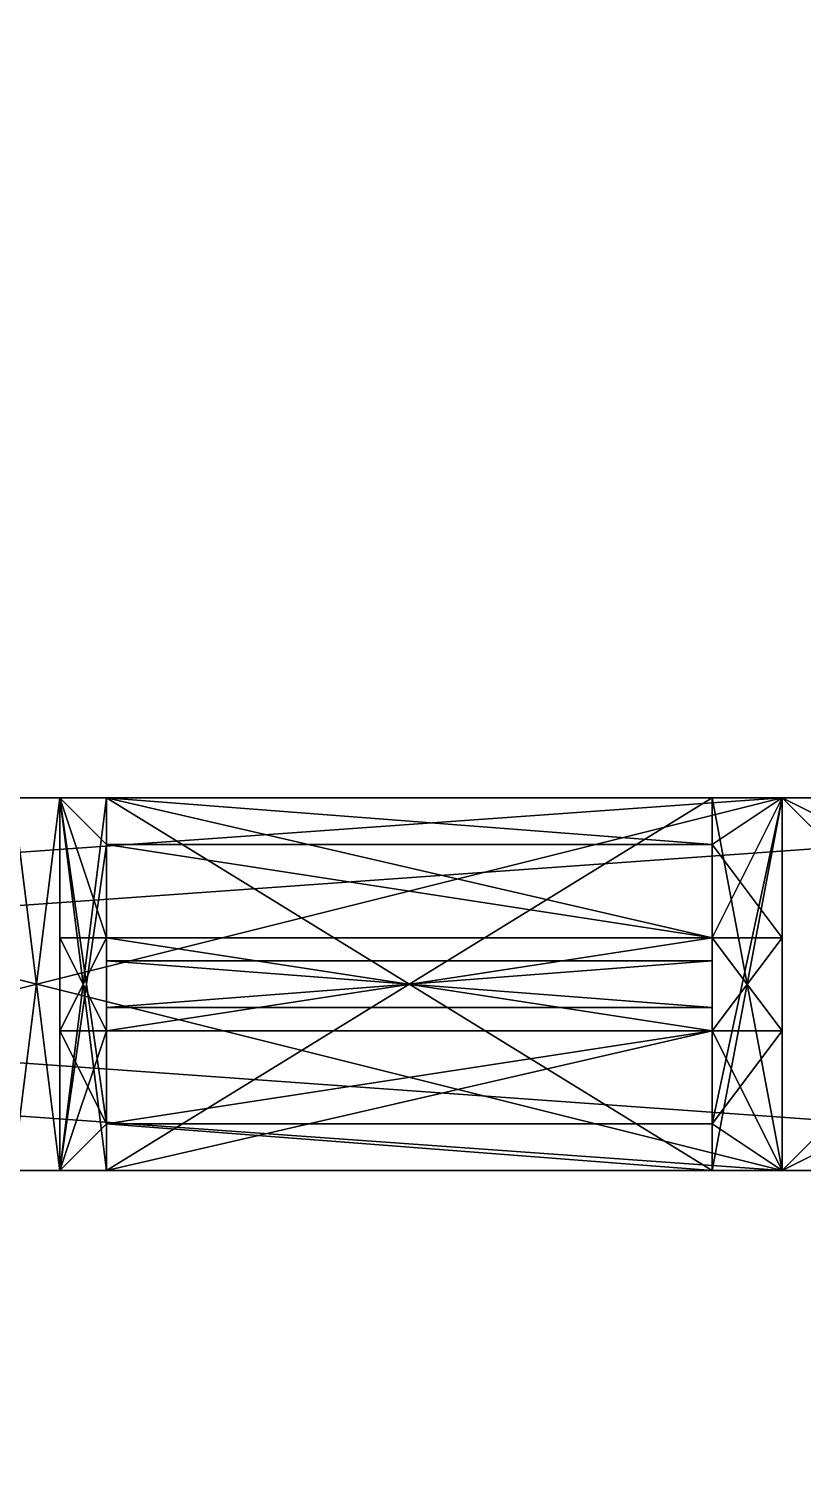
# Model space of a CAD drawing. Extents: x -3136 to 3456, y -896 to 5632.
# Drawn here: x -64.3 to -31.1, y 2019 to 2081 of the extents above; entities that cross this region are included whole.
import ezdxf

# ---------------------------------------------------------------- set-up
doc = ezdxf.new("R2010")
doc.units = 0

msp = doc.modelspace()

# ---------------------------------------------------------------- meshes
at = {"layer": 'OBJECT053', "color": 50}
mesh = msp.add_polyface(dxfattribs=at)
corners = [(-768, 2048, 144), (0, 2048, 144), (0, 0, 144), (-768, 0, 144), (-768, 0, 128), (0, 0, 128), (0, 2048, 128), (-768, 2048, 128)]
mesh.append_faces([[corners[k] for k in face] for face in [(1, 3, 0), (5, 7, 4), (5, 1, 6), (6, 0, 7), (4, 2, 5), (7, 3, 4)]], dxfattribs={"vtx0": -1})
mesh.append_faces([[corners[k] for k in face] for face in [(1, 2, 3), (5, 6, 7), (5, 2, 1), (6, 1, 0), (4, 3, 2), (7, 0, 3)]], dxfattribs={"vtx2": -1})
at = {"layer": 'OBJECT067', "color": 50}
mesh = msp.add_polyface(dxfattribs=at)
corners = [(-2944, -896, 2176), (-2944, 5504, 2176), (3456, 5504, 2176), (3456, -896, 2176), (-2944, 5504, 2048), (-2944, -896, 2048), (3456, -896, 2048), (3456, 5504, 2048)]
mesh.append_faces([[corners[k] for k in face] for face in [(1, 3, 0), (5, 7, 4), (4, 0, 5), (6, 2, 7), (7, 1, 4), (5, 3, 6)]], dxfattribs={"vtx0": -1})
mesh.append_faces([[corners[k] for k in face] for face in [(1, 2, 3), (5, 6, 7), (4, 1, 0), (6, 3, 2), (7, 2, 1), (5, 0, 3)]], dxfattribs={"vtx2": -1})
at = {"layer": 'OBJECT263', "color": 50}
mesh = msp.add_polyface(dxfattribs=at)
corners = [(-768, 1792, 288), (-768, 2048, 288), (0, 2048, 288), (0, 1792, 288), (0, 2048, 272), (-768, 2048, 272), (-768, 1792, 272), (0, 1792, 272)]
mesh.append_faces([[corners[k] for k in face] for face in [(1, 3, 0), (5, 7, 4), (4, 1, 5), (7, 2, 4), (5, 0, 6), (6, 3, 7)]], dxfattribs={"vtx0": -1})
mesh.append_faces([[corners[k] for k in face] for face in [(1, 2, 3), (5, 6, 7), (4, 2, 1), (7, 3, 2), (5, 1, 0), (6, 0, 3)]], dxfattribs={"vtx2": -1})
at = {"layer": 'OBJECT265', "color": 50}
mesh = msp.add_polyface(dxfattribs=at)
corners = [(0, 2048, 288), (-32, 2048, 288), (-32, 2032, 288), (0, 2032, 288), (-224, 2032, 416), (-256, 2032, 416), (-256, 2048, 416), (-224, 2048, 416)]
mesh.append_faces([[corners[k] for k in face] for face in [(1, 3, 0), (5, 7, 4), (0, 6, 1), (2, 4, 3), (7, 3, 4), (5, 1, 6)]], dxfattribs={"vtx0": -1})
mesh.append_faces([[corners[k] for k in face] for face in [(1, 2, 3), (5, 6, 7), (0, 7, 6), (2, 5, 4), (7, 0, 3), (5, 2, 1)]], dxfattribs={"vtx2": -1})
at = {"layer": 'OBJECT283', "color": 50}
mesh = msp.add_polyface(dxfattribs=at)
corners = [(0, 2032, 128), (-32, 2032, 128), (-32, 2048, 128), (0, 2048, 128), (-224, 2048), (-256, 2048), (-256, 2032), (-224, 2032)]
mesh.append_faces([[corners[k] for k in face] for face in [(1, 3, 0), (5, 7, 4), (6, 0, 7), (4, 2, 5), (7, 3, 4), (5, 1, 6)]], dxfattribs={"vtx0": -1})
mesh.append_faces([[corners[k] for k in face] for face in [(1, 2, 3), (5, 6, 7), (6, 1, 0), (4, 3, 2), (7, 0, 3), (5, 2, 1)]], dxfattribs={"vtx2": -1})
at = {"layer": 'OBJECT293', "color": 50}
mesh = msp.add_polyface(dxfattribs=at)
corners = [(-2048, 0, 432), (-2048, 1824, 432), (-1824, 2048, 432), (-224, 2048, 432), (0, 1824, 432), (0, 0, 432), (-2048, 1824, 416), (-2048, 0, 416), (0, 0, 416), (0, 1824, 416), (-224, 2048, 416), (-1824, 2048, 416)]
mesh.append_faces([[corners[k] for k in face] for face in [(1, 5, 0), (7, 11, 6), (6, 0, 7), (8, 4, 9), (10, 2, 11), (7, 5, 8), (9, 3, 10), (11, 1, 6)]], dxfattribs={"vtx0": -1})
mesh.append_faces([[corners[k] for k in face] for face in [(1, 3, 4), (1, 4, 5), (7, 9, 10), (7, 10, 11)]], dxfattribs={"vtx0": -1, "vtx2": -1})
mesh.append_faces([[corners[k] for k in face] for face in [(1, 2, 3), (7, 8, 9), (6, 1, 0), (8, 5, 4), (10, 3, 2), (7, 0, 5), (9, 4, 3), (11, 2, 1)]], dxfattribs={"vtx2": -1})
at = {"layer": 'OBJECT295', "color": 50}
mesh = msp.add_polyface(dxfattribs=at)
corners = [(0, 2048), (-2048, 2048), (-2048, 5376), (0, 5376), (0, 5376, -128), (-2048, 5376, -128), (-2048, 2048, -128), (0, 2048, -128)]
mesh.append_faces([[corners[k] for k in face] for face in [(1, 3, 0), (5, 7, 4), (4, 2, 5), (5, 1, 6), (6, 0, 7), (7, 3, 4)]], dxfattribs={"vtx0": -1})
mesh.append_faces([[corners[k] for k in face] for face in [(1, 2, 3), (5, 6, 7), (4, 3, 2), (5, 2, 1), (6, 1, 0), (7, 0, 3)]], dxfattribs={"vtx2": -1})
at = {"layer": 'OBJECT299', "color": 50}
mesh = msp.add_polyface(dxfattribs=at)
corners = [(-256, 2048), (0, 2048), (0, 1792), (-256, 1792), (0, 2048, -128), (-256, 2048, -128), (-256, 1792, -128), (0, 1792, -128)]
mesh.append_faces([[corners[k] for k in face] for face in [(1, 3, 0), (5, 7, 4), (4, 0, 5), (7, 1, 4), (6, 2, 7), (5, 3, 6)]], dxfattribs={"vtx0": -1})
mesh.append_faces([[corners[k] for k in face] for face in [(1, 2, 3), (5, 6, 7), (4, 1, 0), (7, 2, 1), (6, 3, 2), (5, 0, 3)]], dxfattribs={"vtx2": -1})
at = {"layer": 'OBJECT334', "color": 50}
mesh = msp.add_polyface(dxfattribs=at)
corners = [(-32, 2032, 144), (-32, 2048, 144), (-32, 2048, 168), (-32, 2032, 168), (-16, 2048, 168), (-16, 2048, 144), (-16, 2032, 144), (-16, 2032, 168)]
mesh.append_faces([[corners[k] for k in face] for face in [(1, 3, 0), (5, 7, 4), (1, 4, 2), (2, 7, 3), (0, 5, 1), (6, 3, 7)]], dxfattribs={"vtx0": -1})
mesh.append_faces([[corners[k] for k in face] for face in [(1, 2, 3), (5, 6, 7), (1, 5, 4), (2, 4, 7), (0, 6, 5), (6, 0, 3)]], dxfattribs={"vtx2": -1})
at = {"layer": 'OBJECT335', "color": 50}
mesh = msp.add_polyface(dxfattribs=at)
corners = [(-32, 2032, 256), (-32, 2048, 256), (-32, 2048, 272), (-32, 2032, 272), (-16, 2048, 272), (-16, 2048, 256), (-16, 2032, 256), (-16, 2032, 272)]
mesh.append_faces([[corners[k] for k in face] for face in [(1, 3, 0), (5, 7, 4), (1, 4, 2), (2, 7, 3), (0, 5, 1), (6, 3, 7)]], dxfattribs={"vtx0": -1})
mesh.append_faces([[corners[k] for k in face] for face in [(1, 2, 3), (5, 6, 7), (1, 5, 4), (2, 4, 7), (0, 6, 5), (6, 0, 3)]], dxfattribs={"vtx2": -1})
at = {"layer": 'OBJECT336', "color": 50}
mesh = msp.add_polyface(dxfattribs=at)
corners = [(-32, 2032, 168), (-32, 2048, 168), (-32, 2048, 256), (-32, 2032, 256), (-16, 2048, 256), (-16, 2048, 168), (-16, 2032, 168), (-16, 2032, 256)]
mesh.append_faces([[corners[k] for k in face] for face in [(1, 3, 0), (5, 7, 4), (1, 4, 2), (2, 7, 3), (0, 5, 1), (6, 3, 7)]], dxfattribs={"vtx0": -1})
mesh.append_faces([[corners[k] for k in face] for face in [(1, 2, 3), (5, 6, 7), (1, 5, 4), (2, 4, 7), (0, 6, 5), (6, 0, 3)]], dxfattribs={"vtx2": -1})
at = {"layer": 'OBJECT893', "color": 50}
mesh = msp.add_polyface(dxfattribs=at)
corners = [(-96, 2048, 272), (-32, 2048, 272), (-32, 2032, 272), (-96, 2032, 272), (-96, 2032, 256), (-32, 2032, 256), (-32, 2048, 256), (-96, 2048, 256)]
mesh.append_faces([[corners[k] for k in face] for face in [(1, 3, 0), (5, 7, 4), (5, 1, 6), (6, 0, 7), (4, 2, 5), (7, 3, 4)]], dxfattribs={"vtx0": -1})
mesh.append_faces([[corners[k] for k in face] for face in [(1, 2, 3), (5, 6, 7), (5, 2, 1), (6, 1, 0), (4, 3, 2), (7, 0, 3)]], dxfattribs={"vtx2": -1})
at = {"layer": 'OBJECT894', "color": 50}
mesh = msp.add_polyface(dxfattribs=at)
corners = [(-32, 2048, 256), (-32, 2048, 254), (-32, 2032, 254), (-32, 2032, 256), (-35, 2046, 254), (-35, 2034, 254)]
mesh.append_faces([[corners[k] for k in face] for face in [(1, 0, 4), (2, 5, 3)]])
mesh.append_faces([[corners[k] for k in face] for face in [(1, 3, 0), (1, 5, 2), (0, 5, 4)]], dxfattribs={"vtx0": -1})
mesh.append_faces([[corners[k] for k in face] for face in [(1, 2, 3), (1, 4, 5), (0, 3, 5)]], dxfattribs={"vtx2": -1})
at = {"layer": 'OBJECT895', "color": 50}
mesh = msp.add_polyface(dxfattribs=at)
corners = [(-32, 2032, 256), (-35, 2032, 256), (-35, 2048, 256), (-32, 2048, 256), (-35, 2046, 254), (-35, 2034, 254)]
mesh.append_faces([[corners[k] for k in face] for face in [(2, 4, 3), (1, 0, 5)]])
mesh.append_faces([[corners[k] for k in face] for face in [(1, 3, 0), (2, 5, 4), (3, 5, 0)]], dxfattribs={"vtx0": -1})
mesh.append_faces([[corners[k] for k in face] for face in [(1, 2, 3), (2, 1, 5), (3, 4, 5)]], dxfattribs={"vtx2": -1})
at = {"layer": 'OBJECT896', "color": 50}
mesh = msp.add_polyface(dxfattribs=at)
corners = [(-65, 2048, 179), (-63, 2048, 179), (-63, 2048, 254), (-65, 2048, 254), (-63, 2032, 179), (-65, 2032, 179), (-65, 2032, 254), (-63, 2032, 254)]
mesh.append_faces([[corners[k] for k in face] for face in [(1, 3, 0), (5, 7, 4), (0, 4, 1), (6, 2, 7), (5, 3, 6), (1, 7, 2)]], dxfattribs={"vtx0": -1})
mesh.append_faces([[corners[k] for k in face] for face in [(1, 2, 3), (5, 6, 7), (0, 5, 4), (6, 3, 2), (5, 0, 3), (1, 4, 7)]], dxfattribs={"vtx2": -1})
at = {"layer": 'OBJECT897', "color": 50}
mesh = msp.add_polyface(dxfattribs=at)
corners = [(-61, 2032, 256), (-63, 2032, 256), (-63, 2048, 256), (-61, 2048, 256), (-61, 2046, 254), (-61, 2034, 254)]
mesh.append_faces([[corners[k] for k in face] for face in [(3, 2, 4), (0, 5, 1)]])
mesh.append_faces([[corners[k] for k in face] for face in [(1, 3, 0), (3, 5, 0), (2, 5, 4)]], dxfattribs={"vtx0": -1})
mesh.append_faces([[corners[k] for k in face] for face in [(1, 2, 3), (3, 4, 5), (2, 1, 5)]], dxfattribs={"vtx2": -1})
at = {"layer": 'OBJECT898', "color": 50}
mesh = msp.add_polyface(dxfattribs=at)
corners = [(-63, 2048, 256), (-63, 2048, 254), (-61, 2046, 254), (-61, 2034, 254), (-63, 2032, 254), (-63, 2032, 256)]
mesh.append_faces([[corners[k] for k in face] for face in [(1, 2, 0), (4, 5, 3)]])
mesh.append_faces([[corners[k] for k in face] for face in [(1, 3, 2), (4, 0, 5), (2, 5, 0)]], dxfattribs={"vtx0": -1})
mesh.append_faces([[corners[k] for k in face] for face in [(1, 4, 3), (4, 1, 0), (2, 3, 5)]], dxfattribs={"vtx2": -1})
at = {"layer": 'OBJECT899', "color": 50}
mesh = msp.add_polyface(dxfattribs=at)
corners = [(-63, 2032, 256), (-65, 2032, 256), (-65, 2048, 256), (-63, 2048, 256), (-65, 2048, 254), (-63, 2048, 254), (-63, 2032, 254), (-65, 2032, 254)]
mesh.append_faces([[corners[k] for k in face] for face in [(1, 3, 0), (5, 2, 4), (7, 0, 6), (4, 6, 5), (0, 5, 6), (2, 7, 4)]], dxfattribs={"vtx0": -1})
mesh.append_faces([[corners[k] for k in face] for face in [(1, 2, 3), (5, 3, 2), (7, 1, 0), (4, 7, 6), (0, 3, 5), (2, 1, 7)]], dxfattribs={"vtx2": -1})
at = {"layer": 'OBJECT902', "color": 50}
mesh = msp.add_polyface(dxfattribs=at)
corners = [(-61, 2048, 171), (-61, 2048, 169), (-35, 2048, 169), (-35, 2048, 171), (-35, 2032, 171), (-35, 2032, 169), (-61, 2032, 169), (-61, 2032, 171)]
mesh.append_faces([[corners[k] for k in face] for face in [(1, 3, 0), (5, 7, 4), (2, 4, 3), (6, 0, 7), (1, 5, 2), (7, 3, 4)]], dxfattribs={"vtx0": -1})
mesh.append_faces([[corners[k] for k in face] for face in [(1, 2, 3), (5, 6, 7), (2, 5, 4), (6, 1, 0), (1, 6, 5), (7, 0, 3)]], dxfattribs={"vtx2": -1})
at = {"layer": 'OBJECT903', "color": 50}
mesh = msp.add_polyface(dxfattribs=at)
corners = [(-35, 2048, 144), (-61, 2048, 144), (-61, 2032, 144), (-35, 2032, 144), (-61, 2048, 169), (-35, 2048, 169), (-35, 2032, 169), (-61, 2032, 169)]
mesh.append_faces([[corners[k] for k in face] for face in [(1, 3, 0), (1, 5, 4), (3, 7, 6), (0, 6, 5), (2, 4, 7), (7, 5, 6)]], dxfattribs={"vtx0": -1})
mesh.append_faces([[corners[k] for k in face] for face in [(1, 2, 3), (1, 0, 5), (3, 2, 7), (0, 3, 6), (2, 1, 4), (7, 4, 5)]], dxfattribs={"vtx2": -1})
at = {"layer": 'OBJECT904', "color": 50}
mesh = msp.add_polyface(dxfattribs=at)
corners = [(-35, 2032, 144), (-32, 2032, 144), (-32, 2048, 144), (-35, 2048, 144), (-32, 2048, 171), (-32, 2032, 171), (-35, 2048, 171), (-35, 2032, 171)]
mesh.append_faces([[corners[k] for k in face] for face in [(1, 3, 0), (2, 5, 4), (3, 4, 6), (1, 7, 5), (0, 6, 7), (4, 7, 6)]], dxfattribs={"vtx0": -1})
mesh.append_faces([[corners[k] for k in face] for face in [(1, 2, 3), (2, 1, 5), (3, 2, 4), (1, 0, 7), (0, 3, 6), (4, 5, 7)]], dxfattribs={"vtx2": -1})
at = {"layer": 'OBJECT905', "color": 50}
mesh = msp.add_polyface(dxfattribs=at)
corners = [(-61, 2048, 144), (-63, 2048, 144), (-63, 2032, 144), (-61, 2032, 144), (-61, 2048, 171), (-63, 2048, 171), (-61, 2032, 171), (-63, 2032, 171)]
mesh.append_faces([[corners[k] for k in face] for face in [(1, 3, 0), (0, 5, 1), (3, 7, 6), (0, 6, 4), (7, 4, 6), (2, 5, 7)]], dxfattribs={"vtx0": -1})
mesh.append_faces([[corners[k] for k in face] for face in [(1, 2, 3), (0, 4, 5), (3, 2, 7), (0, 3, 6), (7, 5, 4), (2, 1, 5)]], dxfattribs={"vtx2": -1})
at = {"layer": 'OBJECT906', "color": 50}
mesh = msp.add_polyface(dxfattribs=at)
corners = [(-63, 2048, 144), (-65, 2048, 144), (-65, 2032, 144), (-63, 2032, 144), (-63, 2048, 171), (-65, 2048, 171), (-65, 2032, 171), (-63, 2032, 171)]
mesh.append_faces([[corners[k] for k in face] for face in [(1, 3, 0), (0, 5, 1), (2, 7, 3), (6, 4, 7), (0, 7, 4), (2, 5, 6)]], dxfattribs={"vtx0": -1})
mesh.append_faces([[corners[k] for k in face] for face in [(1, 2, 3), (0, 4, 5), (2, 6, 7), (6, 5, 4), (0, 3, 7), (2, 1, 5)]], dxfattribs={"vtx2": -1})
at = {"layer": 'OBJECT908', "color": 50}
mesh = msp.add_polyface(dxfattribs=at)
corners = [(-65, 2048, 171), (-63, 2048, 171), (-63, 2048, 179), (-65, 2048, 179), (-63, 2032, 171), (-65, 2032, 171), (-65, 2032, 179), (-63, 2032, 179)]
mesh.append_faces([[corners[k] for k in face] for face in [(1, 3, 0), (5, 7, 4), (6, 2, 7), (0, 4, 1), (1, 7, 2), (5, 3, 6)]], dxfattribs={"vtx0": -1})
mesh.append_faces([[corners[k] for k in face] for face in [(1, 2, 3), (5, 6, 7), (6, 3, 2), (0, 5, 4), (1, 4, 7), (5, 0, 3)]], dxfattribs={"vtx2": -1})
at = {"layer": 'OBJECT909', "color": 50}
mesh = msp.add_polyface(dxfattribs=at)
corners = [(-32, 2048, 179), (-32, 2048, 171), (-32, 2032, 171), (-32, 2032, 179), (-35, 2046, 179), (-35, 2034, 179)]
mesh.append_faces([[corners[k] for k in face] for face in [(0, 4, 1), (2, 5, 3)]])
mesh.append_faces([[corners[k] for k in face] for face in [(1, 3, 0), (0, 5, 4), (1, 5, 2)]], dxfattribs={"vtx0": -1})
mesh.append_faces([[corners[k] for k in face] for face in [(1, 2, 3), (0, 3, 5), (1, 4, 5)]], dxfattribs={"vtx2": -1})
at = {"layer": 'OBJECT910', "color": 50}
mesh = msp.add_polyface(dxfattribs=at)
corners = [(-35, 2046, 179), (-35, 2048, 171), (-32, 2048, 171), (-32, 2032, 171), (-35, 2032, 171), (-35, 2034, 179)]
mesh.append_faces([[corners[k] for k in face] for face in [(1, 2, 0), (4, 5, 3)]])
mesh.append_faces([[corners[k] for k in face] for face in [(0, 4, 1), (1, 3, 2), (2, 5, 0)]], dxfattribs={"vtx0": -1})
mesh.append_faces([[corners[k] for k in face] for face in [(0, 5, 4), (1, 4, 3), (2, 3, 5)]], dxfattribs={"vtx2": -1})
at = {"layer": 'OBJECT911', "color": 50}
mesh = msp.add_polyface(dxfattribs=at)
corners = [(-63, 2048, 171), (-61, 2048, 171), (-61, 2046, 179), (-61, 2034, 179), (-61, 2032, 171), (-63, 2032, 171)]
mesh.append_faces([[corners[k] for k in face] for face in [(1, 2, 0), (4, 5, 3)]])
mesh.append_faces([[corners[k] for k in face] for face in [(1, 3, 2), (0, 4, 1), (2, 5, 0)]], dxfattribs={"vtx0": -1})
mesh.append_faces([[corners[k] for k in face] for face in [(1, 4, 3), (0, 5, 4), (2, 3, 5)]], dxfattribs={"vtx2": -1})
at = {"layer": 'OBJECT912', "color": 50}
mesh = msp.add_polyface(dxfattribs=at)
corners = [(-61, 2046, 179), (-63, 2048, 179), (-63, 2048, 171), (-63, 2032, 171), (-63, 2032, 179), (-61, 2034, 179)]
mesh.append_faces([[corners[k] for k in face] for face in [(1, 2, 0), (4, 5, 3)]])
mesh.append_faces([[corners[k] for k in face] for face in [(0, 4, 1), (3, 1, 4), (2, 5, 0)]], dxfattribs={"vtx0": -1})
mesh.append_faces([[corners[k] for k in face] for face in [(0, 5, 4), (3, 2, 1), (2, 3, 5)]], dxfattribs={"vtx2": -1})
at = {"layer": 'OBJECT921', "color": 50}
mesh = msp.add_polyface(dxfattribs=at)
corners = [(-32, 2038, 179), (-32, 2032, 179), (-32, 2032, 254), (-32, 2038, 254), (-35, 2034, 179), (-35, 2034, 254), (-35, 2038, 179), (-35, 2038, 254)]
mesh.append_faces([[corners[k] for k in face] for face in [(1, 3, 0), (1, 5, 2), (4, 0, 6), (2, 7, 3), (4, 7, 5), (0, 7, 6)]], dxfattribs={"vtx0": -1})
mesh.append_faces([[corners[k] for k in face] for face in [(1, 2, 3), (1, 4, 5), (4, 1, 0), (2, 5, 7), (4, 6, 7), (0, 3, 7)]], dxfattribs={"vtx2": -1})
at = {"layer": 'OBJECT922', "color": 50}
mesh = msp.add_polyface(dxfattribs=at)
corners = [(-32, 2042, 179), (-32, 2038, 179), (-32, 2038, 254), (-32, 2042, 254), (-35, 2042, 179), (-35, 2038, 179), (-35, 2038, 254), (-35, 2042, 254)]
mesh.append_faces([[corners[k] for k in face] for face in [(1, 3, 0), (5, 0, 4), (7, 2, 6), (4, 6, 5), (1, 6, 2), (0, 7, 4)]], dxfattribs={"vtx0": -1})
mesh.append_faces([[corners[k] for k in face] for face in [(1, 2, 3), (5, 1, 0), (7, 3, 2), (4, 7, 6), (1, 5, 6), (0, 3, 7)]], dxfattribs={"vtx2": -1})
at = {"layer": 'OBJECT923', "color": 50}
mesh = msp.add_polyface(dxfattribs=at)
corners = [(-32, 2048, 254), (-32, 2048, 179), (-32, 2042, 179), (-32, 2042, 254), (-35, 2046, 179), (-35, 2046, 254), (-35, 2042, 179), (-35, 2042, 254)]
mesh.append_faces([[corners[k] for k in face] for face in [(1, 3, 0), (1, 5, 4), (1, 6, 2), (5, 3, 7), (4, 7, 6), (2, 7, 3)]], dxfattribs={"vtx0": -1})
mesh.append_faces([[corners[k] for k in face] for face in [(1, 2, 3), (1, 0, 5), (1, 4, 6), (5, 0, 3), (4, 5, 7), (2, 6, 7)]], dxfattribs={"vtx2": -1})
at = {"layer": 'OBJECT924', "color": 50}
mesh = msp.add_polyface(dxfattribs=at)
corners = [(-61, 2034, 179), (-63, 2032, 179), (-63, 2032, 254), (-61, 2034, 254), (-63, 2038, 179), (-61, 2038, 179), (-61, 2038, 254), (-63, 2038, 254)]
mesh.append_faces([[corners[k] for k in face] for face in [(1, 3, 0), (1, 5, 4), (3, 7, 6), (0, 6, 5), (1, 7, 2), (5, 7, 4)]], dxfattribs={"vtx0": -1})
mesh.append_faces([[corners[k] for k in face] for face in [(1, 2, 3), (1, 0, 5), (3, 2, 7), (0, 3, 6), (1, 4, 7), (5, 6, 7)]], dxfattribs={"vtx2": -1})
at = {"layer": 'OBJECT925', "color": 50}
mesh = msp.add_polyface(dxfattribs=at)
corners = [(-63, 2042, 179), (-63, 2038, 179), (-61, 2038, 179), (-61, 2042, 179), (-63, 2038, 254), (-63, 2042, 254), (-61, 2042, 254), (-61, 2038, 254)]
mesh.append_faces([[corners[k] for k in face] for face in [(1, 3, 0), (5, 7, 4), (2, 6, 3), (0, 4, 1), (1, 7, 2), (3, 5, 0)]], dxfattribs={"vtx0": -1})
mesh.append_faces([[corners[k] for k in face] for face in [(1, 2, 3), (5, 6, 7), (2, 7, 6), (0, 5, 4), (1, 4, 7), (3, 6, 5)]], dxfattribs={"vtx2": -1})
at = {"layer": 'OBJECT926', "color": 50}
mesh = msp.add_polyface(dxfattribs=at)
corners = [(-63, 2048, 179), (-61, 2046, 179), (-61, 2046, 254), (-63, 2048, 254), (-63, 2042, 179), (-61, 2042, 179), (-63, 2042, 254), (-61, 2042, 254)]
mesh.append_faces([[corners[k] for k in face] for face in [(1, 3, 0), (0, 5, 1), (3, 7, 6), (1, 7, 2), (0, 6, 4), (4, 7, 5)]], dxfattribs={"vtx0": -1})
mesh.append_faces([[corners[k] for k in face] for face in [(1, 2, 3), (0, 4, 5), (3, 2, 7), (1, 5, 7), (0, 3, 6), (4, 6, 7)]], dxfattribs={"vtx2": -1})
at = {"layer": 'OBJECT927', "color": 50}
mesh = msp.add_polyface(dxfattribs=at)
corners = [(-61, 2032, 171), (-61, 2034, 179), (-35, 2034, 179), (-35, 2032, 171), (-61, 2038, 179), (-35, 2038, 179), (-35, 2038, 171), (-61, 2038, 171)]
mesh.append_faces([[corners[k] for k in face] for face in [(1, 3, 0), (1, 5, 2), (3, 5, 6), (0, 4, 1), (0, 6, 7), (5, 7, 6)]], dxfattribs={"vtx0": -1})
mesh.append_faces([[corners[k] for k in face] for face in [(1, 2, 3), (1, 4, 5), (3, 2, 5), (0, 7, 4), (0, 3, 6), (5, 4, 7)]], dxfattribs={"vtx2": -1})
at = {"layer": 'OBJECT928', "color": 50}
mesh = msp.add_polyface(dxfattribs=at)
corners = [(-61, 2038, 179), (-61, 2042, 179), (-35, 2042, 179), (-35, 2038, 179), (-35, 2042, 171), (-35, 2038, 171), (-61, 2038, 171), (-61, 2042, 171)]
mesh.append_faces([[corners[k] for k in face] for face in [(1, 3, 0), (5, 2, 4), (7, 0, 6), (6, 4, 7), (0, 5, 6), (2, 7, 4)]], dxfattribs={"vtx0": -1})
mesh.append_faces([[corners[k] for k in face] for face in [(1, 2, 3), (5, 3, 2), (7, 1, 0), (6, 5, 4), (0, 3, 5), (2, 1, 7)]], dxfattribs={"vtx2": -1})
at = {"layer": 'OBJECT929', "color": 50}
mesh = msp.add_polyface(dxfattribs=at)
corners = [(-35, 2048, 171), (-35, 2046, 179), (-61, 2046, 179), (-61, 2048, 171), (-61, 2042, 179), (-35, 2042, 179), (-35, 2042, 171), (-61, 2042, 171)]
mesh.append_faces([[corners[k] for k in face] for face in [(1, 3, 0), (2, 5, 4), (0, 5, 1), (3, 4, 7), (3, 6, 0), (4, 6, 7)]], dxfattribs={"vtx0": -1})
mesh.append_faces([[corners[k] for k in face] for face in [(1, 2, 3), (2, 1, 5), (0, 6, 5), (3, 2, 4), (3, 7, 6), (4, 5, 6)]], dxfattribs={"vtx2": -1})
at = {"layer": 'OBJECT930', "color": 50}
mesh = msp.add_polyface(dxfattribs=at)
corners = [(-35, 2032, 256), (-61, 2032, 256), (-61, 2038, 256), (-35, 2038, 256), (-35, 2034, 254), (-61, 2034, 254), (-61, 2038, 254), (-35, 2038, 254)]
mesh.append_faces([[corners[k] for k in face] for face in [(1, 3, 0), (5, 0, 4), (5, 7, 6), (4, 3, 7), (1, 6, 2), (7, 2, 6)]], dxfattribs={"vtx0": -1})
mesh.append_faces([[corners[k] for k in face] for face in [(1, 2, 3), (5, 1, 0), (5, 4, 7), (4, 0, 3), (1, 5, 6), (7, 3, 2)]], dxfattribs={"vtx2": -1})
at = {"layer": 'OBJECT931', "color": 50}
mesh = msp.add_polyface(dxfattribs=at)
corners = [(-61, 2038, 256), (-61, 2042, 256), (-35, 2042, 256), (-35, 2038, 256), (-61, 2042, 254), (-61, 2038, 254), (-35, 2038, 254), (-35, 2042, 254)]
mesh.append_faces([[corners[k] for k in face] for face in [(1, 3, 0), (5, 7, 4), (6, 2, 7), (4, 0, 5), (7, 1, 4), (5, 3, 6)]], dxfattribs={"vtx0": -1})
mesh.append_faces([[corners[k] for k in face] for face in [(1, 2, 3), (5, 6, 7), (6, 3, 2), (4, 1, 0), (7, 2, 1), (5, 0, 3)]], dxfattribs={"vtx2": -1})
at = {"layer": 'OBJECT932', "color": 50}
mesh = msp.add_polyface(dxfattribs=at)
corners = [(-61, 2042, 256), (-61, 2048, 256), (-35, 2048, 256), (-35, 2042, 256), (-61, 2046, 254), (-35, 2046, 254), (-61, 2042, 254), (-35, 2042, 254)]
mesh.append_faces([[corners[k] for k in face] for face in [(1, 3, 0), (5, 1, 4), (4, 7, 5), (2, 7, 3), (4, 0, 6), (6, 3, 7)]], dxfattribs={"vtx0": -1})
mesh.append_faces([[corners[k] for k in face] for face in [(1, 2, 3), (5, 2, 1), (4, 6, 7), (2, 5, 7), (4, 1, 0), (6, 0, 3)]], dxfattribs={"vtx2": -1})
at = {"layer": 'OBJECT946', "color": 50}
mesh = msp.add_polyface(dxfattribs=at)
corners = [(-61, 2041, 179), (-35, 2041, 179), (-35, 2041, 254), (-61, 2041, 254), (-35, 2039, 179), (-61, 2039, 179), (-61, 2039, 254), (-35, 2039, 254)]
mesh.append_faces([[corners[k] for k in face] for face in [(1, 3, 0), (5, 7, 4), (0, 4, 1), (6, 2, 7), (5, 3, 6), (1, 7, 2)]], dxfattribs={"vtx0": -1})
mesh.append_faces([[corners[k] for k in face] for face in [(1, 2, 3), (5, 6, 7), (0, 5, 4), (6, 3, 2), (5, 0, 3), (1, 4, 7)]], dxfattribs={"vtx2": -1})

doc.saveas('drawing.dxf')
